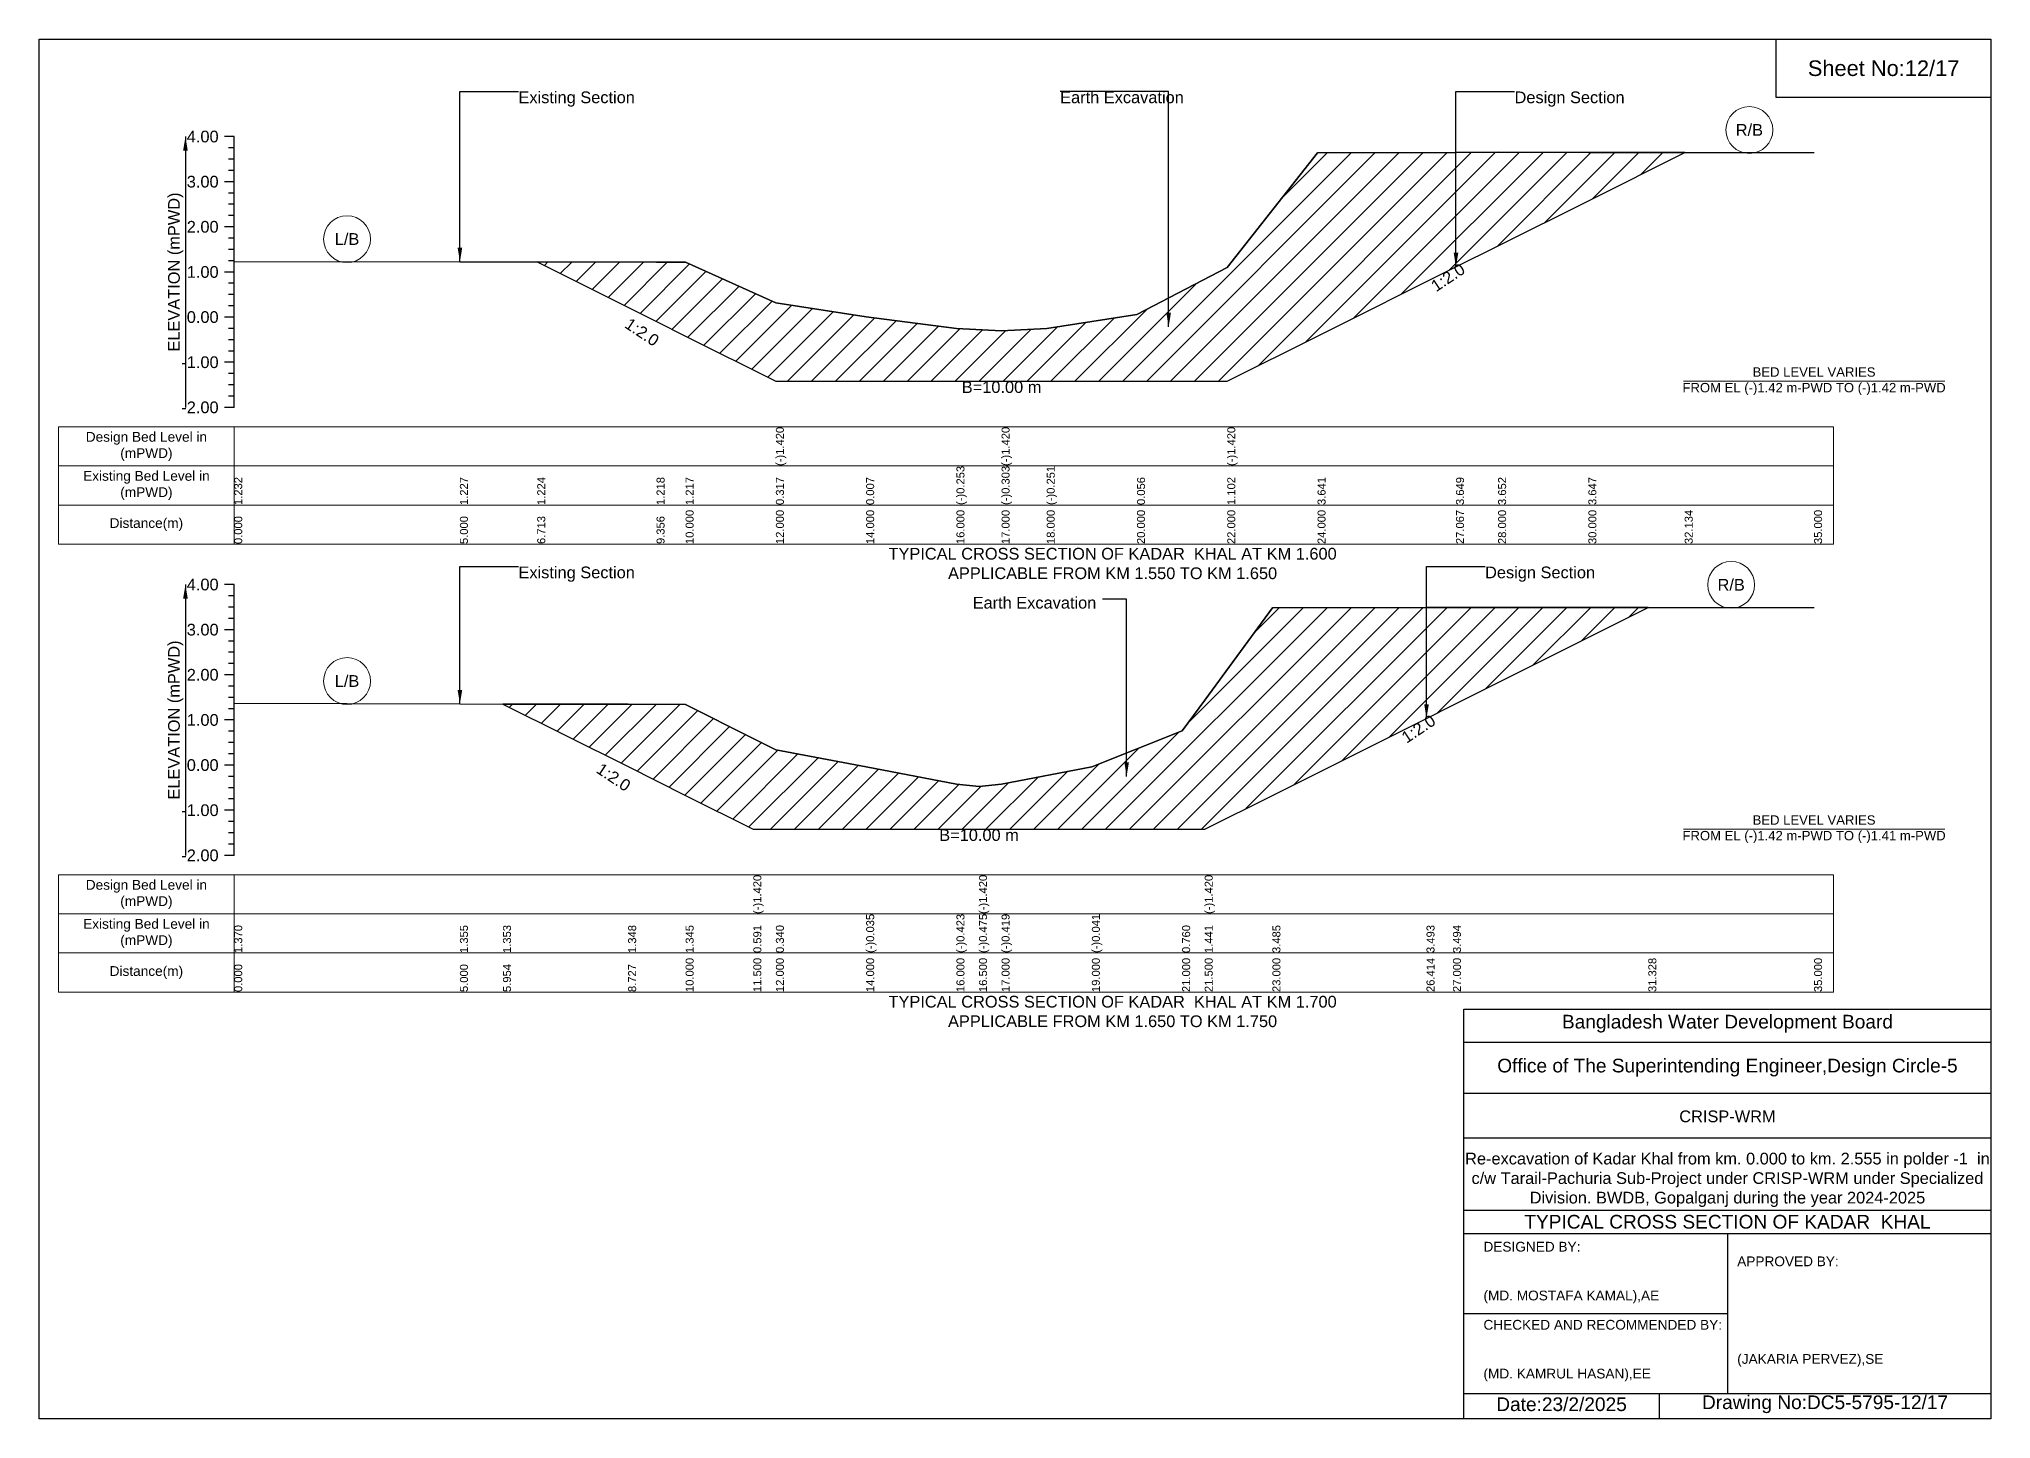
# Model space of a CAD drawing. Header units: inches. Extents: x 91000 to 278000, y -13885 to 0.
# Drawn here: x 210000 to 218000, y -5656 to 0 of the extents above; entities that cross this region are included whole.
import ezdxf

# ---------------------------------------------------------------- set-up
doc = ezdxf.new("R2010")
doc.units = ezdxf.units.IN
doc.header["$LTSCALE"] = 7
doc.header["$MEASUREMENT"] = 0
for name, color, linetype, lineweight in [('Cross section Data Border', 7, 'Continuous', 9), ('Cross Section Labels', 7, 'Continuous', 9), ('Existing_Bed_Level for Xsection', 7, 'Continuous', 25)]:
    doc.layers.add(name, color=color, linetype=linetype, lineweight=lineweight)
doc.styles.get("Standard").update_dxf_attribs({"font": 'arial.ttf'})
doc.dimstyles.get("Standard").update_dxf_attribs({"dimtxt": 0.18, "dimasz": 0.18, "dimexe": 0.18, "dimexo": 0.0625, "dimgap": 0.09, "dimtad": 0, "dimtih": 1, "dimtoh": 1, "dimdec": 4, "dimzin": 0, "dimdsep": 46, "dimtxsty": 'Standard', "dimcen": 0.09, "dimadec": 0, "dimazin": 0, "dimtfac": 1, "dimtdec": 4, "dimtofl": 0, "dimtmove": 0, "dimatfit": 3, "dimfxl": 1, "dimtolj": 1, "dimtzin": 0, "dimarcsym": 0})

msp = doc.modelspace()

# ---------------------------------------------------------------- hatches: boundary and pattern name
at = {"layer": 'Existing_Bed_Level for Xsection'}
h = msp.add_hatch(dxfattribs=at)
h.set_pattern_fill('ANSI31', color=256, scale=555, style=0)
h.paths.add_polyline_path([(212041.9, -913.6), (212530.9, -1158.1), (212650, -1217.6), (213020, -1402.6), (213390, -1402.6), (213760, -1402.6), (213945, -1402.6), (214130, -1402.6), (214500, -1402.6), (214870, -1402.6), (215240, -1217.6), (215807.4, -933.9), (215980, -847.6), (216350, -662.6), (216744.8, -465.2), (216350, -465.2), (215980, -464.3), (215807.4, -464.8), (215240, -466.4), (214870, -936.1), (214500, -1129.6), (214130, -1186.4), (213945, -1196), (213760, -1186.8), (213390, -1138.7), (213020, -1081.3), (212650, -914.8), (212530.9, -914.6)])
h = msp.add_hatch(dxfattribs=at)
h.set_pattern_fill('ANSI31', color=256, scale=555, style=0)
h.paths.add_polyline_path([(211901.5, -2725.8), (212414.5, -2982.3), (212650, -3100.1), (212927.5, -3238.8), (213020, -3238.8), (213390, -3238.8), (213760, -3238.8), (213852.5, -3238.8), (213945, -3238.8), (214315, -3238.8), (214685, -3238.8), (214777.5, -3238.8), (215055, -3100.1), (215686.6, -2784.3), (215795, -2730.1), (216595.7, -2329.7), (215795, -2329.7), (215686.6, -2330), (215055, -2331.4), (214777.5, -2709.5), (214685, -2835.5), (214315, -2983.7), (213945, -3053.6), (213852.5, -3064), (213760, -3054.4), (213390, -2982.6), (213020, -2913.2), (212927.5, -2866.7), (212650, -2727.3), (212414.5, -2726.8)])

# ---------------------------------------------------------------- linework, layer by layer
for points in [[(210000, 0), (218000, 0), (218000, -5656), (210000, -5656)], [(217120, 0), (218000, 0), (218000, -240), (217120, -240)]]:
    msp.add_lwpolyline(points, close=True)
for points in [[(215840, -5656), (215840, -3976), (218000, -3976)], [(215840, -4112), (218000, -4112)], [(215840, -4320), (218000, -4320)], [(215840, -4504), (218000, -4504)], [(215840, -4800), (218000, -4800)], [(215840, -4896), (218000, -4896)], [(216920, -4896), (216920, -5552)], [(215840, -5224), (216920, -5224)], [(215840, -5552), (218000, -5552)], [(216640, -5552), (216640, -5656)]]:
    msp.add_lwpolyline(points)
at = {"layer": 'Cross section Data Border'}
for points in [[(210080, -1589.9), (217355, -1589.9), (217355, -2069.9), (210080, -2069.9)], [(210080, -3426.1), (217355, -3426.1), (217355, -3906.1), (210080, -3906.1)]]:
    msp.add_lwpolyline(points, close=True, dxfattribs=at)
for points in [[(210800, -1589.9), (210800, -2069.9)], [(210080, -1749.9), (217355, -1749.9)], [(210080, -1909.9), (217355, -1909.9)], [(210800, -3426.1), (210800, -3906.1)], [(210080, -3586.1), (217355, -3586.1)], [(210080, -3746.1), (217355, -3746.1)]]:
    msp.add_lwpolyline(points, dxfattribs=at)
at = {"layer": 'Cross Section Labels'}
for points in [[(216739.2, -1402.6), (217810.8, -1402.6)], [(216739.2, -3238.8), (217810.8, -3238.8)]]:
    msp.add_lwpolyline(points, dxfattribs=at)
for centre in [(217009.9, -372.8), (211262.5, -820), (216935.3, -2237.2), (211262.5, -2631.6)]:
    msp.add_circle(centre, 96, dxfattribs=at)
at = {"layer": 'Existing_Bed_Level for Xsection'}
for points in [[(210800, -399.9), (210760, -399.9)], [(210800, -1509.9), (210800, -1324.9), (210800, -1139.9), (210800, -954.9), (210800, -769.9), (210800, -584.9), (210800, -399.9)], [(210800, -446.2), (210776, -446.2)], [(210800, -912), (211725, -913), (212041.9, -913.6), (212530.9, -914.6), (212650, -914.8), (213020, -1081.3), (213020, -1081.3), (213390, -1138.7), (213760, -1186.8), (213945, -1196), (213945, -1196), (214130, -1186.4), (214500, -1129.6), (214870, -936.1), (214870, -936.1), (215240, -466.4), (215807.4, -464.8), (215980, -464.3), (216350, -465.2), (216744.8, -465.2), (217275, -465.2)], [(210800, -492.4), (210776, -492.4)], [(210800, -538.7), (210776, -538.7)], [(210800, -584.9), (210760, -584.9)], [(210800, -631.2), (210776, -631.2)], [(210800, -677.4), (210776, -677.4)], [(210800, -769.9), (210760, -769.9)], [(210800, -723.7), (210776, -723.7)], [(210800, -816.2), (210776, -816.2)], [(210800, -862.4), (210776, -862.4)], [(210800, -954.9), (210760, -954.9)], [(210800, -908.7), (210776, -908.7)], [(210800, -1001.2), (210776, -1001.2)], [(210800, -1047.4), (210776, -1047.4)], [(210800, -1093.7), (210776, -1093.7)], [(210800, -1139.9), (210760, -1139.9)], [(210800, -1186.2), (210776, -1186.2)], [(210800, -1232.4), (210776, -1232.4)], [(210800, -1278.7), (210776, -1278.7)], [(210800, -1324.9), (210760, -1324.9)], [(210800, -1371.2), (210776, -1371.2)], [(210800, -1417.4), (210776, -1417.4)], [(210800, -1509.9), (210760, -1509.9)], [(210800, -1463.7), (210776, -1463.7)], [(210800, -2236.1), (210760, -2236.1)], [(210800, -3346.1), (210800, -3161.1), (210800, -2976.1), (210800, -2791.1), (210800, -2606.1), (210800, -2421.1), (210800, -2236.1)], [(210800, -2282.4), (210776, -2282.4)], [(210800, -2328.6), (210776, -2328.6)], [(210800, -2374.9), (210776, -2374.9)], [(210800, -2722.7), (211725, -2725.4), (211901.5, -2725.8), (212414.5, -2726.8), (212650, -2727.3), (212927.5, -2866.7), (212927.5, -2866.7), (213020, -2913.2), (213390, -2982.6), (213760, -3054.4), (213852.5, -3064), (213852.5, -3064), (213945, -3053.6), (214315, -2983.7), (214685, -2835.5), (214777.5, -2709.5), (214777.5, -2709.5), (215055, -2331.4), (215686.6, -2330), (215795, -2329.7), (216595.7, -2329.7), (217275, -2329.7)], [(210800, -2421.1), (210760, -2421.1)], [(210800, -2467.4), (210776, -2467.4)], [(210800, -2513.6), (210776, -2513.6)], [(210800, -2559.9), (210776, -2559.9)], [(210800, -2606.1), (210760, -2606.1)], [(210800, -2652.4), (210776, -2652.4)], [(210800, -2698.6), (210776, -2698.6)], [(210800, -2791.1), (210760, -2791.1)], [(210800, -2744.9), (210776, -2744.9)], [(210800, -2837.4), (210776, -2837.4)], [(210800, -2883.6), (210776, -2883.6)], [(210800, -2929.9), (210776, -2929.9)], [(210800, -2976.1), (210760, -2976.1)], [(210800, -3022.4), (210776, -3022.4)], [(210800, -3068.6), (210776, -3068.6)], [(210800, -3114.9), (210776, -3114.9)], [(210800, -3161.1), (210760, -3161.1)], [(210800, -3207.4), (210776, -3207.4)], [(210800, -3253.6), (210776, -3253.6)], [(210800, -3346.1), (210760, -3346.1)], [(210800, -3299.9), (210776, -3299.9)]]:
    msp.add_lwpolyline(points, dxfattribs=at)
for points in [[(212041.9, -913.6), (212041.9, -913.6), (212530.9, -1158.1), (212650, -1217.6), (213020, -1402.6), (213020, -1402.6), (213390, -1402.6), (213760, -1402.6), (213945, -1402.6), (213945, -1402.6), (214130, -1402.6), (214500, -1402.6), (214870, -1402.6), (214870, -1402.6), (215240, -1217.6), (215807.4, -933.9), (215980, -847.6), (216350, -662.6), (216744.8, -465.2), (216350, -465.2), (215980, -464.3), (215807.4, -464.8), (215240, -466.4), (214870, -936.1), (214870, -936.1), (214500, -1129.6), (214130, -1186.4), (213945, -1196), (213945, -1196), (213760, -1186.8), (213390, -1138.7), (213020, -1081.3), (213020, -1081.3), (212650, -914.8), (212530.9, -914.6), (212041.9, -913.6)], [(211901.5, -2725.8), (211901.5, -2725.8), (212414.5, -2982.3), (212650, -3100.1), (212927.5, -3238.8), (212927.5, -3238.8), (213020, -3238.8), (213390, -3238.8), (213760, -3238.8), (213852.5, -3238.8), (213852.5, -3238.8), (213945, -3238.8), (214315, -3238.8), (214685, -3238.8), (214777.5, -3238.8), (214777.5, -3238.8), (215055, -3100.1), (215686.6, -2784.3), (215795, -2730.1), (216595.7, -2329.7), (216595.7, -2329.7), (216595.7, -2329.7), (215795, -2329.7), (215686.6, -2330), (215055, -2331.4), (214777.5, -2709.5), (214777.5, -2709.5), (214685, -2835.5), (214315, -2983.7), (213945, -3053.6), (213852.5, -3064), (213852.5, -3064), (213760, -3054.4), (213390, -2982.6), (213020, -2913.2), (212927.5, -2866.7), (212927.5, -2866.7), (212650, -2727.3), (212414.5, -2726.8), (211901.5, -2725.8)]]:
    msp.add_lwpolyline(points, close=True, dxfattribs=at)

# ---------------------------------------------------------------- texts
at = {"attachment_point": 5}
for s, insert, char_height in [('Sheet No:12/17', (217560, -120), 64), ('Bangladesh Water Development Board', (216920, -4036), 56), ('Office of The Superintending Engineer,Design Circle-5', (216920, -4216), 56)]:
    msp.add_mtext(s, dxfattribs=dict(at, insert=insert, char_height=char_height))
for s, insert, char_height, width, attachment_point in [('CRISP-WRM', (216920, -4416), 48, 2240, 5), ('Re-excavation of Kadar Khal from km. 0.000 to km. 2.555 in polder -1  in c/w Tarail-Pachuria Sub-Project under CRISP-WRM under Specialized Division. BWDB, Gopalganj during the year 2024-2025', (216920, -4676), 48, 2160, 5), ('TYPICAL CROSS SECTION OF KADAR  KHAL', (216920, -4848), 56, 2240, 5), ('DESIGNED BY:^J^J^J(MD. MOSTAFA KAMAL),AE', (215920, -5056), 40, 1120, 4), ('APPROVED BY:^J^J^J^J^J^J(JAKARIA PERVEZ),SE', (216960, -5216), 40, 1120, 4), ('CHECKED AND RECOMMENDED BY:^J^J^J(MD. KAMRUL HASAN),EE', (215920, -5376), 40, 1120, 4), ('Date:23/2/2025', (216240, -5596), 56, 1120, 5), ('Drawing No:DC5-5795-12/17', (217320, -5596), 56, 1760, 5)]:
    msp.add_mtext(s, dxfattribs=dict(insert=insert, char_height=char_height, width=width, attachment_point=attachment_point))
at = {"layer": 'Cross section Data Border', "char_height": 40, "width": 640, "attachment_point": 5}
for s, insert in [('Design Bed Level in (mPWD)', (210440, -1669.9)), ('Existing Bed Level in (mPWD)', (210440, -1829.9)), ('Distance(m)', (210440, -1989.9)), ('Design Bed Level in (mPWD)', (210440, -3506.1)), ('Existing Bed Level in (mPWD)', (210440, -3666.1)), ('Distance(m)', (210440, -3826.1))]:
    msp.add_mtext(s, dxfattribs=dict(at, insert=insert))
at = {"layer": 'Cross Section Labels'}
for s, insert, char_height, attachment_point in [('Existing Section', (211965, -214.9), 48, 1), ('Earth Excavation', (214185, -214.9), 48, 1), ('Design Section', (216047.4, -214.9), 48, 1), ('R/B', (217009.9, -372.8), 48, 5), ('L/B', (211262.5, -820), 48, 5), ('BED LEVEL VARIES ^JFROM EL (-)1.42 m-PWD TO (-)1.42 m-PWD', (217275, -1402.6), 38.4, 5), ('B=10.00 m', (213945, -1402.6), 48, 2), ('Existing Section', (211965, -2162.1), 48, 1), ('TYPICAL CROSS SECTION OF KADAR  KHAL AT KM 1.600^JAPPLICABLE FROM KM 1.550 TO KM 1.650', (214400, -2149.9), 48, 5), ('Design Section', (215926.6, -2162.1), 48, 1), ('R/B', (216935.3, -2237.2), 48, 5), ('Earth Excavation', (213826.4, -2286.3), 48, 1), ('L/B', (211262.5, -2631.6), 48, 5), ('BED LEVEL VARIES ^JFROM EL (-)1.42 m-PWD TO (-)1.41 m-PWD', (217275, -3238.8), 38.4, 5), ('B=10.00 m', (213852.5, -3238.8), 48, 2), ('TYPICAL CROSS SECTION OF KADAR  KHAL AT KM 1.700^JAPPLICABLE FROM KM 1.650 TO KM 1.750', (214400, -3986.1), 48, 5)]:
    msp.add_mtext(s, dxfattribs=dict(at, insert=insert, char_height=char_height, attachment_point=attachment_point))
at = {"layer": 'Cross Section Labels', "char_height": 48, "attachment_point": 2}
for insert, rotation in [((215761.1, -957.1), 33.69007), ((212484.7, -1181.2), 326.30993), ((215640.3, -2807.4), 33.69007), ((212368.2, -3005.4), 326.30993)]:
    msp.add_mtext('1:2.0', dxfattribs=dict(at, insert=insert, rotation=rotation))
at = {"layer": 'Existing_Bed_Level for Xsection', "char_height": 48, "attachment_point": 6}
for s, insert in [('4.00', (210736, -399.9)), ('3.00', (210736, -584.9)), ('2.00', (210736, -769.9)), ('1.00', (210736, -954.9)), ('0.00', (210736, -1139.9)), ('-1.00', (210736, -1324.9)), ('-2.00', (210736, -1509.9)), ('4.00', (210736, -2236.1)), ('3.00', (210736, -2421.1)), ('2.00', (210736, -2606.1)), ('1.00', (210736, -2791.1)), ('0.00', (210736, -2976.1)), ('-1.00', (210736, -3161.1)), ('-2.00', (210736, -3346.1))]:
    msp.add_mtext(s, dxfattribs=dict(at, insert=insert))
at = {"layer": 'Existing_Bed_Level for Xsection', "rotation": 90}
for s, insert, char_height, attachment_point in [('ELEVATION (mPWD)', (210560, -954.9), 48, 5), ('(-)1.420', (213020, -1749.9), 32.8, 1), ('(-)1.420', (213945, -1749.9), 32.8, 1), ('(-)1.420', (214870, -1749.9), 32.8, 1), ('(-)0.253', (213760, -1909.9), 32.8, 1), ('(-)0.303', (213945, -1909.9), 32.8, 1), ('(-)0.251', (214130, -1909.9), 32.8, 1), ('1.232', (210800, -1909.9), 32.8, 1), ('1.227', (211725, -1909.9), 32.8, 1), ('1.224', (212041.9, -1909.9), 32.8, 1), ('1.218', (212530.9, -1909.9), 32.8, 1), ('1.217', (212650, -1909.9), 32.8, 1), ('0.317', (213020, -1909.9), 32.8, 1), ('0.007', (213390, -1909.9), 32.8, 1), ('0.056', (214500, -1909.9), 32.8, 1), ('1.102', (214870, -1909.9), 32.8, 1), ('3.641', (215240, -1909.9), 32.8, 1), ('3.649', (215807.4, -1909.9), 32.8, 1), ('3.652', (215980, -1909.9), 32.8, 1), ('3.647', (216350, -1909.9), 32.8, 1), ('0.000', (210800, -2069.9), 32.8, 1), ('5.000', (211725, -2069.9), 32.8, 1), ('6.713', (212041.9, -2069.9), 32.8, 1), ('9.356', (212530.9, -2069.9), 32.8, 1), ('10.000', (212650, -2069.9), 32.8, 1), ('12.000', (213020, -2069.9), 32.8, 1), ('14.000', (213390, -2069.9), 32.8, 1), ('16.000', (213760, -2069.9), 32.8, 1), ('17.000', (213945, -2069.9), 32.8, 1), ('18.000', (214130, -2069.9), 32.8, 1), ('20.000', (214500, -2069.9), 32.8, 1), ('22.000', (214870, -2069.9), 32.8, 1), ('24.000', (215240, -2069.9), 32.8, 1), ('27.067', (215807.4, -2069.9), 32.8, 1), ('28.000', (215980, -2069.9), 32.8, 1), ('30.000', (216350, -2069.9), 32.8, 1), ('32.134', (216744.8, -2069.9), 32.8, 1), ('35.000', (217275, -2069.9), 32.8, 1), ('ELEVATION (mPWD)', (210560, -2791.1), 48, 5), ('(-)1.420', (212927.5, -3586.1), 32.8, 1), ('(-)1.420', (213852.5, -3586.1), 32.8, 1), ('(-)1.420', (214777.5, -3586.1), 32.8, 1), ('(-)0.035', (213390, -3746.1), 32.8, 1), ('(-)0.423', (213760, -3746.1), 32.8, 1), ('(-)0.475', (213852.5, -3746.1), 32.8, 1), ('(-)0.419', (213945, -3746.1), 32.8, 1), ('(-)0.041', (214315, -3746.1), 32.8, 1), ('1.370', (210800, -3746.1), 32.8, 1), ('1.355', (211725, -3746.1), 32.8, 1), ('1.353', (211901.5, -3746.1), 32.8, 1), ('1.348', (212414.5, -3746.1), 32.8, 1), ('1.345', (212650, -3746.1), 32.8, 1), ('0.591', (212927.5, -3746.1), 32.8, 1), ('0.340', (213020, -3746.1), 32.8, 1), ('0.760', (214685, -3746.1), 32.8, 1), ('1.441', (214777.5, -3746.1), 32.8, 1), ('3.485', (215055, -3746.1), 32.8, 1), ('3.493', (215686.6, -3746.1), 32.8, 1), ('3.494', (215795, -3746.1), 32.8, 1), ('0.000', (210800, -3906.1), 32.8, 1), ('5.000', (211725, -3906.1), 32.8, 1), ('5.954', (211901.5, -3906.1), 32.8, 1), ('8.727', (212414.5, -3906.1), 32.8, 1), ('10.000', (212650, -3906.1), 32.8, 1), ('11.500', (212927.5, -3906.1), 32.8, 1), ('12.000', (213020, -3906.1), 32.8, 1), ('14.000', (213390, -3906.1), 32.8, 1), ('16.000', (213760, -3906.1), 32.8, 1), ('16.500', (213852.5, -3906.1), 32.8, 1), ('17.000', (213945, -3906.1), 32.8, 1), ('19.000', (214315, -3906.1), 32.8, 1), ('21.000', (214685, -3906.1), 32.8, 1), ('21.500', (214777.5, -3906.1), 32.8, 1), ('23.000', (215055, -3906.1), 32.8, 1), ('26.414', (215686.6, -3906.1), 32.8, 1), ('27.000', (215795, -3906.1), 32.8, 1), ('31.328', (216595.7, -3906.1), 32.8, 1), ('35.000', (217275, -3906.1), 32.8, 1)]:
    msp.add_mtext(s, dxfattribs=dict(at, insert=insert, char_height=char_height, attachment_point=attachment_point))

# ---------------------------------------------------------------- leaders
at = {"layer": 'Cross Section Labels', "annotation_type": 0, "has_hookline": 1}
for points, hookline_direction, text_width in [([(211725, -913), (211725, -214.9), (211964.9, -214.9)], 0, 467.2), ([(214629.7, -1179.4), (214629.7, -214.9), (214185.1, -214.9)], 1, 497), ([(215807.4, -933.9), (215807.4, -214.9), (216047.3, -214.9)], 0, 441.2), ([(211725, -2725.4), (211725, -2162.1), (211964.9, -2162.1)], 0, 467.2), ([(215686.6, -2784.3), (215686.6, -2162.1), (215926.5, -2162.1)], 0, 441.2), ([(214457.5, -3022.1), (214457.5, -2296.2), (214358.8, -2296.2)], 1, 497)]:
    msp.add_leader(points, dimstyle='Standard', override={"dimasz": 57.6}, dxfattribs=dict(at, hookline_direction=hookline_direction, text_width=text_width))
at = {"layer": 'Existing_Bed_Level for Xsection'}
for points in [[(210600, -399.9), (210600, -1509.9)], [(210600, -2236.1), (210600, -3346.1)]]:
    msp.add_leader(points, dimstyle='Standard', override={"dimasz": 57.6}, dxfattribs=at)

doc.saveas('drawing.dxf')
